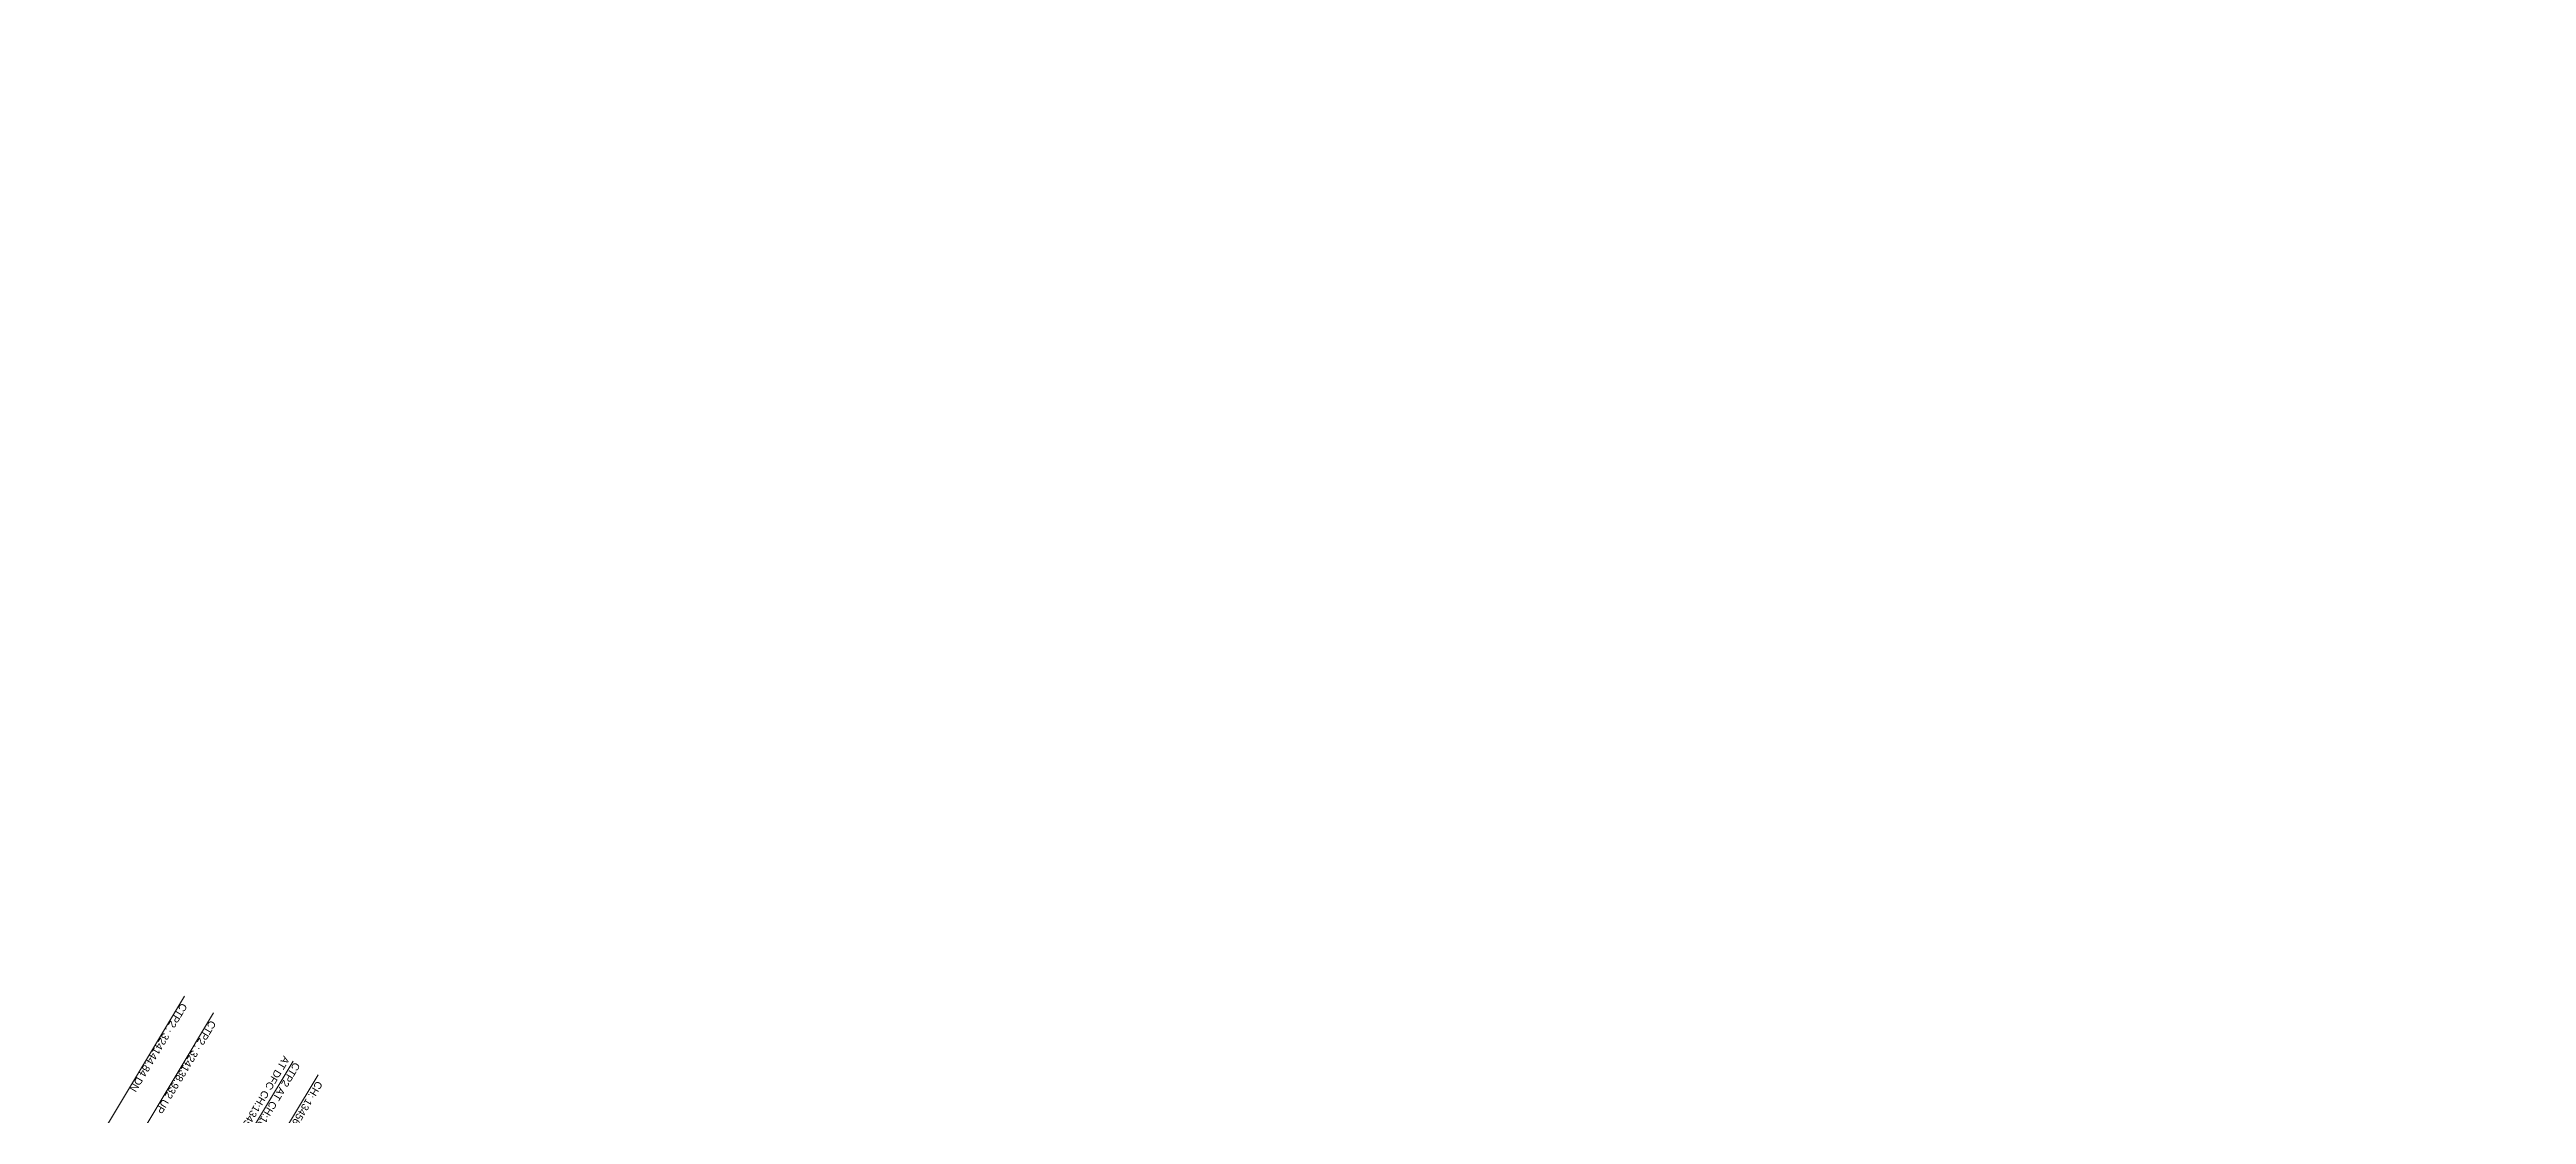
# Model space of a CAD drawing. Header units: metres. Extents: x 560405 to 1249476, y 3385111 to 6787087.
# Drawn here: x 624959 to 625633, y 3393539 to 3393829 of the extents above; entities that cross this region are included whole.
import ezdxf

# ---------------------------------------------------------------- set-up
doc = ezdxf.new("R2010")
doc.units = ezdxf.units.M
doc.header["$MEASUREMENT"] = 0
doc.linetypes.add('CENTER', pattern=[2, 1.25, -0.25, 0.25, -0.25])
doc.layers.add('cut conn grades dn', color=192, linetype='Continuous')
doc.layers.add('OP-3 CH UP', color=7, linetype='Continuous')
doc.layers.add('Existing Railway Boundary', color=7, linetype='CENTER', lineweight=0)
doc.layers.add('Proposed TPTC Chainages', color=10, linetype='Continuous', lineweight=0)
doc.styles.add('ARIAL', font='arial.ttf')
doc.styles.get("Standard").update_dxf_attribs({"font": 'arial.ttf'})

msp = doc.modelspace()

# ---------------------------------------------------------------- linework, layer by layer
at = {"layer": 'cut conn grades dn', "color": 190, "linetype": 'Continuous', "lineweight": 0, "flags": 128}
for points in [[(624995.8667, 3393570.9994), (624964.0637, 3393517.9475), (624970.7874, 3393513.995), (624967.1577, 3393507.9644)], [(625003.8166, 3393566.4861), (624973.0104, 3393515.0971), (624976.8855, 3393512.8523), (624972.243, 3393505.1392)]]:
    msp.add_lwpolyline(points, dxfattribs=at)
at = {"layer": 'Existing Railway Boundary', "color": 6, "linetype": 'Continuous', "ltscale": 5, "flags": 128}
msp.add_lwpolyline([(625032.3098, 3393549.6503), (624996.5315, 3393490.2135)], dxfattribs=at)
at = {"layer": 'OP-3 CH UP', "color": 40, "lineweight": 9, "true_color": 0xf8d731}
for radius in [8763.3902, 8182.5236, 7294.1209]:
    msp.add_circle((624059.7714, 3393874.4188), radius, dxfattribs=at)
at = {"layer": 'Proposed TPTC Chainages', "color": 1, "lineweight": 0, "flags": 128}
msp.add_lwpolyline([(625025.523, 3393553.3539), (624989.9021, 3393494.1786)], dxfattribs=at)

# ---------------------------------------------------------------- texts
at = {"layer": 'cut conn grades dn', "color": 190, "linetype": 'Continuous', "lineweight": 0, "char_height": 2, "attachment_point": 4, "rotation": 239, "line_spacing_factor": 0.6, "style": 'ARIAL'}
for s, insert in [('CTP2 : 324144.84 DN', (624995.8911, 3393568.808)), ('CTP2 : 324138.932 UP', (625003.7297, 3393564.109))]:
    msp.add_mtext(s, dxfattribs=dict(at, insert=insert))
at = {"layer": 'Existing Railway Boundary', "color": 6, "linetype": 'Continuous', "ltscale": 5}
msp.add_text('CH: 134560.659m BOUNDARY OFFSET', height=2, rotation=239.3168254, dxfattribs=at).set_placement((625031.8867, 3393548.1235))
at = {"layer": 'Proposed TPTC Chainages', "color": 1, "lineweight": 0, "insert": (625025.1946, 3393553.5631), "char_height": 2, "attachment_point": 4, "rotation": 239, "line_spacing_factor": 0.6, "style": 'ARIAL'}
msp.add_mtext('\\pxsm1;CTP2 AT CH:1684.384m F/CSB\\PAT DFC CH:134576.384m', dxfattribs=at)

doc.saveas('drawing.dxf')
